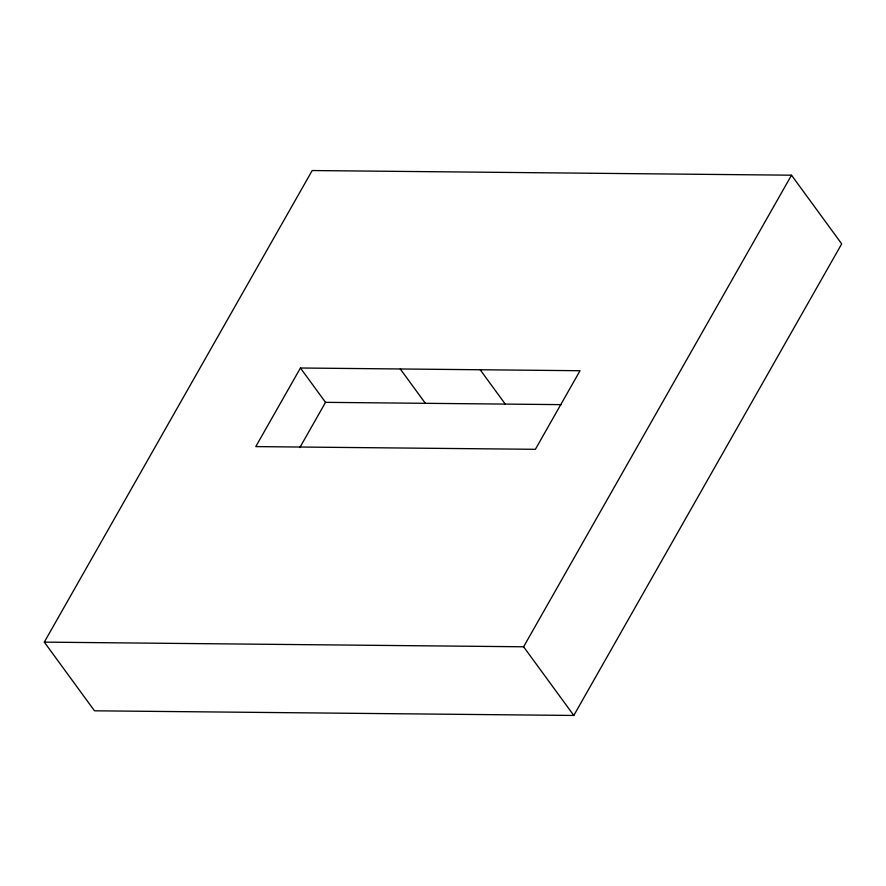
<?xml version="1.0" encoding="UTF-8"?>
<svg xmlns="http://www.w3.org/2000/svg" width="886" height="886" viewBox="0 0 886 886"><rect width="100%" height="100%" fill="white"/><g stroke="black" fill="none" stroke-linecap="round" stroke-linejoin="round"><path stroke-width="1.33" d="M44.3 642.128L312.193 170.544L791.508 175.195L841.7 243.871L573.807 715.456L94.492 710.805L44.3 642.128L523.604 646.78L573.807 715.456M300.432 368L255.777 446.599L535.377 449.313L580.02 370.725L300.432 368L325.527 402.344L561.347 404.636M299.822 447.596L325.527 402.344M523.604 646.78L791.508 175.195M480.168 369.75L505.264 404.094M400.284 368.975L425.38 403.318"/></g></svg>
